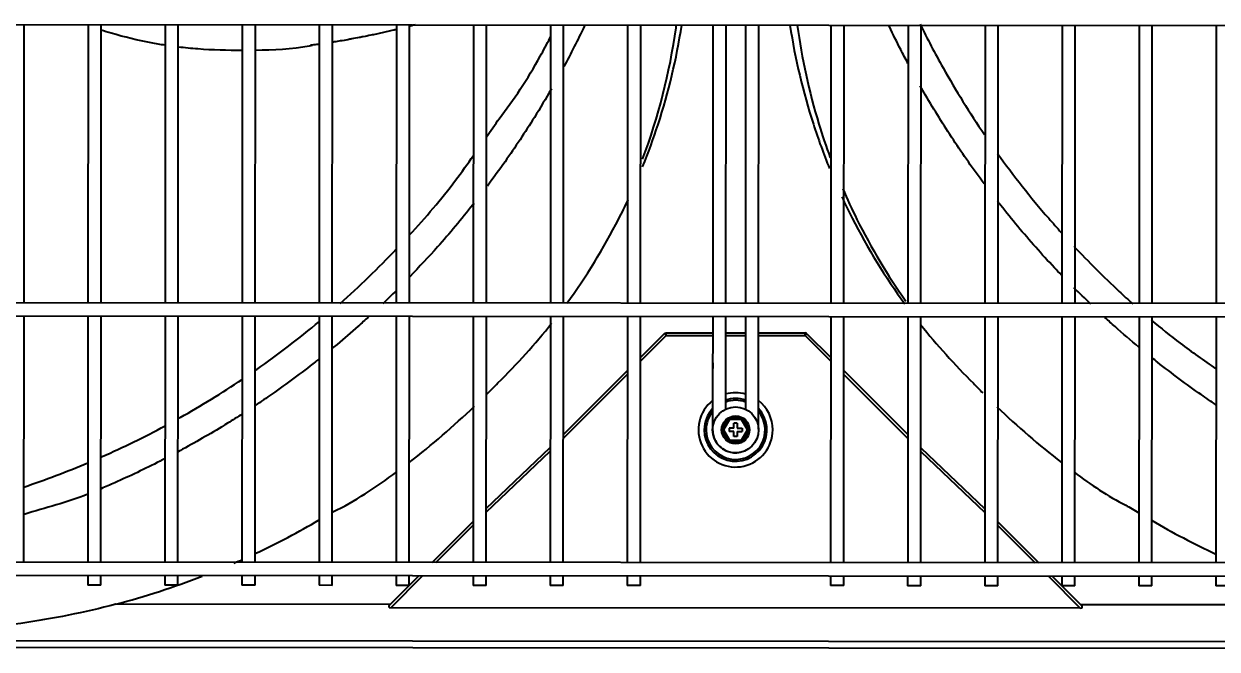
# Model space of a CAD drawing. Extents: x 58467 to 79089, y -33726 to -17391.
# Drawn here: x 72315.45 to 72351.83, y -20731.11 to -20712.05 of the extents above; entities that cross this region are included whole.
import ezdxf

# ---------------------------------------------------------------- set-up
doc = ezdxf.new("R2010")
doc.units = 0
doc.header["$LTSCALE"] = 100
doc.layers.add('+ENTE-ST-DOSEME USTU KONDDRENAJ', color=110, linetype='DOSEMEUSTUKONDENSDRENAJ_LINE', lineweight=40)
doc.linetypes.add('DOSEMEUSTUKONDENSDRENAJ_LINE', pattern='A,300,-40,["CD",Standard,S=15,R=0,X=-35,Y=-7.5],0', length=340)

# ---------------------------------------------------------------- blocks, each defined once
blk = doc.blocks.new('4. KAT')
at = {"color": 3}
for p, q in [((54065.849, -33413.136, -3.339), (54184.212, -33413.208, -3.339)), ((54103.262, -33421.637, -3.339), (54103.267, -33413.158, -3.339)), ((54105.216, -33413.159, -3.339), (54105.211, -33421.638, -3.339)), ((54105.611, -33421.638, -3.339), (54105.616, -33413.16, -3.339)), ((54107.566, -33413.161, -3.339), (54107.561, -33421.639, -3.339)), ((54107.961, -33421.64, -3.339), (54107.966, -33413.161, -3.339)), ((54109.916, -33413.162, -3.339), (54109.911, -33421.641, -3.339)), ((54110.31, -33421.641, -3.339), (54110.316, -33413.163, -3.339)), ((54112.265, -33413.164, -3.339), (54112.26, -33421.642, -3.339)), ((54112.66, -33421.643, -3.339), (54112.665, -33413.164, -3.339)), ((54114.615, -33413.165, -3.339), (54114.61, -33421.644, -3.339)), ((54115.01, -33421.644, -3.339), (54115.015, -33413.165, -3.339)), ((54116.965, -33413.167, -3.339), (54116.959, -33421.645, -3.339)), ((54117.359, -33421.645, -3.339), (54117.365, -33413.167, -3.339)), ((54119.314, -33413.168, -3.339), (54119.309, -33421.647, -3.339)), ((54119.709, -33421.647, -3.339), (54119.714, -33413.168, -3.339)), ((54121.664, -33413.169, -3.339), (54121.659, -33421.648, -3.339)), ((54122.059, -33421.648, -3.339), (54122.064, -33413.17, -3.339)), ((54124.264, -33413.172, -3.339), (54124.259, -33421.65, -3.339)), ((54124.659, -33421.65, -3.339), (54124.664, -33413.172, -3.339)), ((54125.263, -33413.172, -3.339), (54125.258, -33421.65, -3.339)), ((54125.658, -33421.65, -3.339), (54125.663, -33413.172, -3.339)), ((54127.863, -33413.173, -3.339), (54127.858, -33421.652, -3.339)), ((54128.258, -33421.652, -3.339), (54128.263, -33413.173, -3.339)), ((54130.213, -33413.175, -3.339), (54130.207, -33421.653, -3.339)), ((54130.607, -33421.653, -3.339), (54130.612, -33413.175, -3.339)), ((54132.562, -33413.176, -3.339), (54132.557, -33421.655, -3.339)), ((54132.957, -33421.655, -3.339), (54132.962, -33413.176, -3.339)), ((54134.912, -33413.177, -3.339), (54134.907, -33421.656, -3.339)), ((54135.307, -33421.656, -3.339), (54135.312, -33413.178, -3.339)), ((54137.261, -33413.179, -3.339), (54137.256, -33421.658, -3.339)), ((54137.656, -33421.658, -3.339), (54137.661, -33413.179, -3.339)), ((54139.611, -33413.18, -3.339), (54139.606, -33421.659, -3.339)), ((54184.207, -33421.687, -3.339), (54065.844, -33421.615, -3.339)), ((54065.844, -33422.015, -3.339), (54184.207, -33422.087, -3.339)), ((54103.257, -33429.542, -3.339), (54103.261, -33422.037, -3.339)), ((54105.211, -33422.038, -3.339), (54105.206, -33429.543, -3.339)), ((54105.606, -33429.543, -3.339), (54105.611, -33422.038, -3.339)), ((54107.561, -33422.039, -3.339), (54107.556, -33429.544, -3.339)), ((54107.956, -33429.545, -3.339), (54107.961, -33422.04, -3.339)), ((54109.91, -33422.041, -3.339), (54109.906, -33429.546, -3.339)), ((54110.306, -33429.546, -3.339), (54110.31, -33422.041, -3.339)), ((54112.26, -33422.042, -3.339), (54112.255, -33429.547, -3.339)), ((54112.655, -33429.548, -3.339), (54112.66, -33422.043, -3.339)), ((54114.61, -33422.044, -3.339), (54114.605, -33429.549, -3.339)), ((54115.005, -33429.549, -3.339), (54115.01, -33422.044, -3.339)), ((54116.959, -33422.045, -3.339), (54116.955, -33429.55, -3.339)), ((54117.355, -33429.55, -3.339), (54117.359, -33422.045, -3.339)), ((54119.309, -33422.047, -3.339), (54119.304, -33429.552, -3.339)), ((54119.704, -33429.552, -3.339), (54119.709, -33422.047, -3.339)), ((54121.658, -33422.048, -3.339), (54121.654, -33429.553, -3.339)), ((54122.054, -33429.553, -3.339), (54122.058, -33422.048, -3.339)), ((54124.259, -33422.05, -3.339), (54124.257, -33424.323, -3.339)), ((54124.657, -33424.324, -3.339), (54124.658, -33422.05, -3.339)), ((54125.258, -33422.05, -3.339), (54125.257, -33423.185, -3.339)), ((54125.657, -33423.185, -3.339), (54125.658, -33422.05, -3.339)), ((54127.857, -33422.052, -3.339), (54127.853, -33429.557, -3.339)), ((54128.253, -33429.557, -3.339), (54128.257, -33422.052, -3.339)), ((54130.207, -33422.053, -3.339), (54130.203, -33429.558, -3.339)), ((54130.602, -33429.558, -3.339), (54130.607, -33422.053, -3.339)), ((54132.557, -33422.055, -3.339), (54132.552, -33429.56, -3.339)), ((54132.952, -33429.56, -3.339), (54132.957, -33422.055, -3.339)), ((54134.906, -33422.056, -3.339), (54134.902, -33429.561, -3.339)), ((54135.302, -33429.561, -3.339), (54135.306, -33422.056, -3.339)), ((54137.256, -33422.057, -3.339), (54137.251, -33429.562, -3.339)), ((54137.651, -33429.563, -3.339), (54137.656, -33422.058, -3.339)), ((54139.606, -33422.059, -3.339), (54139.601, -33429.564, -3.339)), ((54122.057, -33423.415, -3.339), (54122.841, -33422.632, -3.339)), ((54122.058, -33423.302, -3.339), (54122.785, -33422.575, -3.339)), ((54122.841, -33422.632, -3.339), (54122.785, -33422.575, -3.339)), ((54122.841, -33422.552, -3.339), (54124.258, -33422.553, -3.339)), ((54122.841, -33422.632, -3.339), (54122.841, -33422.552, -3.339)), ((54122.841, -33422.632, -3.339), (54124.258, -33422.633, -3.339)), ((54124.658, -33422.553, -3.339), (54125.258, -33422.554, -3.339)), ((54124.658, -33422.633, -3.339), (54125.258, -33422.634, -3.339)), ((54125.658, -33422.554, -3.339), (54127.075, -33422.555, -3.339)), ((54125.658, -33422.634, -3.339), (54127.075, -33422.635, -3.339)), ((54127.075, -33422.635, -3.339), (54127.075, -33422.555, -3.339)), ((54127.131, -33422.578, -3.339), (54127.075, -33422.635, -3.339)), ((54127.075, -33422.635, -3.339), (54127.857, -33423.418, -3.339)), ((54127.131, -33422.578, -3.339), (54127.857, -33423.304, -3.339)), ((54125.257, -33423.185, -3.339), (54125.257, -33423.468, -3.339)), ((54125.657, -33423.468, -3.339), (54125.657, -33423.185, -3.339)), ((54124.258, -33423.467, -3.339), (54124.257, -33423.833, -3.339)), ((54124.657, -33423.833, -3.339), (54124.658, -33423.467, -3.339)), ((54125.257, -33423.468, -3.339), (54125.257, -33423.833, -3.339)), ((54125.657, -33423.834, -3.339), (54125.657, -33423.468, -3.339)), ((54125.657, -33423.468, -3.339), (54125.657, -33423.468, -3.339)), ((54119.706, -33425.763, -3.339), (54121.657, -33423.814, -3.339)), ((54119.707, -33425.65, -3.339), (54121.657, -33423.701, -3.339)), ((54125.257, -33423.833, -3.339), (54125.257, -33424.116, -3.339)), ((54125.657, -33423.834, -3.339), (54125.657, -33423.833, -3.339)), ((54125.657, -33424.116, -3.339), (54125.657, -33423.834, -3.339)), ((54128.256, -33423.705, -3.339), (54130.205, -33425.655, -3.339)), ((54128.256, -33423.818, -3.339), (54130.205, -33425.769, -3.339)), ((54124.257, -33424.115, -3.339), (54124.256, -33425.494, -3.339)), ((54124.657, -33424.876, -3.339), (54124.657, -33424.116, -3.339)), ((54125.257, -33424.116, -3.339), (54125.256, -33424.876, -3.339)), ((54125.656, -33425.491, -3.339), (54125.657, -33424.116, -3.339)), ((54124.531, -33425.508, -3.339), (54124.744, -33425.14, -3.339)), ((54124.773, -33425.191, -3.339), (54124.589, -33425.508, -3.339)), ((54124.744, -33425.14, -3.339), (54125.169, -33425.141, -3.339)), ((54124.773, -33425.191, -3.339), (54124.744, -33425.14, -3.339)), ((54125.14, -33425.191, -3.339), (54124.773, -33425.191, -3.339)), ((54125.006, -33425.309, -3.339), (54124.906, -33425.309, -3.339)), ((54124.906, -33425.459, -3.339), (54124.906, -33425.309, -3.339)), ((54125.006, -33425.309, -3.339), (54125.006, -33425.459, -3.339)), ((54125.169, -33425.141, -3.339), (54125.14, -33425.191, -3.339)), ((54125.323, -33425.509, -3.339), (54125.14, -33425.191, -3.339)), ((54125.169, -33425.141, -3.339), (54125.381, -33425.509, -3.339)), ((54124.743, -33425.876, -3.339), (54124.531, -33425.508, -3.339)), ((54124.589, -33425.508, -3.339), (54124.531, -33425.508, -3.339)), ((54124.589, -33425.508, -3.339), (54124.772, -33425.827, -3.339)), ((54124.756, -33425.459, -3.339), (54124.756, -33425.558, -3.339)), ((54124.906, -33425.459, -3.339), (54124.756, -33425.459, -3.339)), ((54124.906, -33425.559, -3.339), (54124.756, -33425.558, -3.339)), ((54124.906, -33425.709, -3.339), (54124.906, -33425.559, -3.339)), ((54125.006, -33425.709, -3.339), (54124.906, -33425.709, -3.339)), ((54125.006, -33425.459, -3.339), (54125.156, -33425.459, -3.339)), ((54125.006, -33425.559, -3.339), (54125.006, -33425.709, -3.339)), ((54125.006, -33425.559, -3.339), (54125.156, -33425.559, -3.339)), ((54125.14, -33425.827, -3.339), (54125.323, -33425.509, -3.339)), ((54125.156, -33425.459, -3.339), (54125.156, -33425.559, -3.339)), ((54125.381, -33425.509, -3.339), (54125.168, -33425.877, -3.339)), ((54125.381, -33425.509, -3.339), (54125.323, -33425.509, -3.339)), ((54117.356, -33427.904, -3.339), (54119.306, -33426.049, -3.339)), ((54124.772, -33425.827, -3.339), (54124.743, -33425.876, -3.339)), ((54125.168, -33425.877, -3.339), (54124.743, -33425.876, -3.339)), ((54124.772, -33425.827, -3.339), (54125.14, -33425.827, -3.339)), ((54125.168, -33425.877, -3.339), (54125.14, -33425.827, -3.339)), ((54130.605, -33426.056, -3.339), (54132.553, -33427.912, -3.339)), ((54117.356, -33428.017, -3.339), (54119.306, -33426.163, -3.339)), ((54130.605, -33426.169, -3.339), (54132.553, -33428.026, -3.339)), ((54115.708, -33429.55, -3.339), (54116.956, -33428.303, -3.339)), ((54132.953, -33428.313, -3.339), (54134.2, -33429.561, -3.339)), ((54115.821, -33429.55, -3.339), (54116.955, -33428.417, -3.339)), ((54132.953, -33428.426, -3.339), (54134.086, -33429.561, -3.339)), ((54177.703, -33429.587, -3.339), (54072.248, -33429.523, -3.339)), ((54072.247, -33429.923, -3.339), (54177.703, -33429.987, -3.339)), ((54105.206, -33429.943, -3.339), (54105.206, -33430.243, -3.339)), ((54105.606, -33430.243, -3.339), (54105.606, -33429.943, -3.339)), ((54107.556, -33429.944, -3.339), (54107.556, -33430.245, -3.339)), ((54107.956, -33430.245, -3.339), (54107.956, -33429.945, -3.339)), ((54109.905, -33429.946, -3.339), (54109.905, -33430.246, -3.339)), ((54110.305, -33430.246, -3.339), (54110.305, -33429.946, -3.339)), ((54112.255, -33429.947, -3.339), (54112.255, -33430.247, -3.339)), ((54112.655, -33430.248, -3.339), (54112.655, -33429.948, -3.339)), ((54114.407, -33430.849, -3.339), (54115.308, -33429.949, -3.339)), ((54114.44, -33430.929, -3.339), (54115.421, -33429.949, -3.339)), ((54114.605, -33429.949, -3.339), (54114.605, -33430.249, -3.339)), ((54115.005, -33430.249, -3.339), (54115.005, -33429.949, -3.339)), ((54116.954, -33429.95, -3.339), (54116.954, -33430.25, -3.339)), ((54117.354, -33430.251, -3.339), (54117.354, -33429.95, -3.339)), ((54119.304, -33429.952, -3.339), (54119.304, -33430.252, -3.339)), ((54119.704, -33430.252, -3.339), (54119.704, -33429.952, -3.339)), ((54121.654, -33429.953, -3.339), (54121.653, -33430.253, -3.339)), ((54122.053, -33430.253, -3.339), (54122.054, -33429.953, -3.339)), ((54127.853, -33429.957, -3.339), (54127.852, -33430.257, -3.339)), ((54128.252, -33430.257, -3.339), (54128.253, -33429.957, -3.339)), ((54130.202, -33429.958, -3.339), (54130.202, -33430.258, -3.339)), ((54130.602, -33430.259, -3.339), (54130.602, -33429.958, -3.339)), ((54132.552, -33429.96, -3.339), (54132.552, -33430.26, -3.339)), ((54132.952, -33430.26, -3.339), (54132.952, -33429.96, -3.339)), ((54134.486, -33429.961, -3.339), (54135.465, -33430.941, -3.339)), ((54134.599, -33429.961, -3.339), (54135.499, -33430.862, -3.339)), ((54134.902, -33429.961, -3.339), (54134.901, -33430.261, -3.339)), ((54135.301, -33430.262, -3.339), (54135.302, -33429.961, -3.339)), ((54137.251, -33429.962, -3.339), (54137.251, -33430.263, -3.339)), ((54137.651, -33430.263, -3.339), (54137.651, -33429.963, -3.339)), ((54139.601, -33429.964, -3.339), (54139.601, -33430.264, -3.339)), ((54105.606, -33430.243, -3.339), (54105.206, -33430.243, -3.339)), ((54107.956, -33430.245, -3.339), (54107.556, -33430.245, -3.339)), ((54110.305, -33430.246, -3.339), (54109.905, -33430.246, -3.339)), ((54112.655, -33430.248, -3.339), (54112.255, -33430.247, -3.339)), ((54115.005, -33430.249, -3.339), (54114.605, -33430.249, -3.339)), ((54117.354, -33430.251, -3.339), (54116.954, -33430.25, -3.339)), ((54119.704, -33430.252, -3.339), (54119.304, -33430.252, -3.339)), ((54122.053, -33430.253, -3.339), (54121.653, -33430.253, -3.339)), ((54128.252, -33430.257, -3.339), (54127.852, -33430.257, -3.339)), ((54130.602, -33430.259, -3.339), (54130.202, -33430.258, -3.339)), ((54132.952, -33430.26, -3.339), (54132.552, -33430.26, -3.339)), ((54135.301, -33430.262, -3.339), (54134.901, -33430.261, -3.339)), ((54137.651, -33430.263, -3.339), (54137.251, -33430.263, -3.339)), ((54140.001, -33430.264, -3.339), (54139.601, -33430.264, -3.339)), ((54114.427, -33430.829, -3.339), (54106.057, -33430.824, -3.339)), ((54143.849, -33430.847, -3.339), (54135.479, -33430.842, -3.339)), ((54135.465, -33430.941, -3.339), (54114.44, -33430.929, -3.339)), ((54072.526, -33431.915, -3.339), (54177.379, -33431.979, -3.339)), ((54177.531, -33432.191, -3.339), (54072.373, -33432.127, -3.339))]:
    blk.add_line(p, q, dxfattribs=at)
for radius in [0.7, 0.425, 0.425]:
    blk.add_circle((54124.956, -33425.509, -3.339), radius, dxfattribs=at)
at = {"color": 3, "extrusion": (0, 0, -1)}
blk.add_arc((-54122.841, -33422.632, 3.339), 0.08, 45.0349, 90.0349, dxfattribs=at)
at = {"color": 3}
for centre, radius, start, end in [((54127.075, -33422.635, -3.339), 0.08, 44.9651, 89.9651), ((54124.956, -33425.509, -3.339), 1.133, 128.1082, 359.9651), ((54124.956, -33425.509, -3.339), 1.133, 74.6258, 105.3045), ((54124.956, -33425.509, -3.339), 0.956, 71.7007, 108.2294), ((54124.956, -33425.509, -3.339), 0.9, 70.5083, 109.422), ((54124.956, -33425.509, -3.339), 1.133, 359.9651, 51.8277), ((54124.956, -33425.509, -3.339), 0.956, 136.9846, 179.9651), ((54124.956, -33425.509, -3.339), 0.956, 179.9651, 42.9456), ((54124.956, -33425.509, -3.339), 0.9, 141.0063, 179.9651), ((54124.956, -33425.509, -3.339), 0.9, 179.9651, 38.9295)]:
    blk.add_arc(centre, radius, start, end, dxfattribs=at)
for centre, major_axis, start_param, end_param in [((54114.52, -33430.849, -3.339), (-0.137, -0.056), -0.785398, 0.785398), ((54135.385, -33430.861, -3.339), (-0.137, 0.057), 2.356194, 3.926991)]:
    blk.add_ellipse(centre, major_axis=major_axis, ratio=0.414214, start_param=start_param, end_param=end_param, dxfattribs=at)
for points, knots in [([(54107.564, -33413.787, -3.339), (54107.421, -33413.766, -3.339), (54106.868, -33413.671, -3.339), (54106.216, -33413.516, -3.339), (54105.715, -33413.359, -3.339), (54105.613, -33413.325, -3.339)], [0, 0, 0, 0, 0.217085, 0.84018, 1, 1, 1, 1]), ([(54114.618, -33413.308, -3.339), (54114.586, -33413.315, -3.339), (54114.497, -33413.336, -3.339), (54114.35, -33413.371, -3.339), (54114.177, -33413.41, -3.339), (54114.004, -33413.447, -3.339), (54113.812, -33413.488, -3.339), (54113.639, -33413.523, -3.339), (54113.445, -33413.561, -3.339), (54113.29, -33413.59, -3.339), (54113.095, -33413.625, -3.339), (54112.92, -33413.655, -3.339), (54112.763, -33413.681, -3.339), (54112.684, -33413.693, -3.339), (54112.665, -33413.696, -3.339)], [0, 0, 0, 0, 0.04892, 0.138223, 0.227526, 0.316829, 0.406131, 0.525202, 0.584737, 0.703807, 0.763342, 0.882413, 0.971716, 1, 1, 1, 1]), ([(54120.356, -33413.184, -3.339), (54120.351, -33413.194, -3.339), (54120.148, -33413.617, -3.339), (54119.935, -33414.036, -3.339), (54119.718, -33414.44, -3.339)], [0, 0, 0, 0, 0.023633, 1, 1, 1, 1]), ([(54122.122, -33417.26, -3.339), (54122.607, -33415.968, -3.339), (54122.946, -33414.631, -3.339), (54123.143, -33413.226, -3.339), (54123.147, -33413.2, -3.339), (54123.15, -33413.174, -3.339)], [0, 0, 0, 0, 0.981495, 0.981495, 1, 1, 1, 1]), ([(54122.123, -33417.492, -3.339), (54122.295, -33417.066, -3.339), (54122.452, -33416.635, -3.339), (54122.913, -33415.217, -3.339), (54123.153, -33414.209, -3.339), (54123.313, -33413.177, -3.339)], [0, 0, 0, 0, 0.306385, 0.306385, 1, 1, 1, 1]), ([(54126.613, -33413.176, -3.339), (54126.771, -33414.203, -3.339), (54127.011, -33415.215, -3.339), (54127.474, -33416.65, -3.339), (54127.638, -33417.101, -3.339), (54127.819, -33417.546, -3.339)], [0, 0, 0, 0, 0.681342, 0.681342, 1, 1, 1, 1]), ([(54126.835, -33413.174, -3.339), (54126.973, -33414.193, -3.339), (54127.192, -33415.199, -3.339), (54127.601, -33416.534, -3.339), (54127.717, -33416.877, -3.339), (54127.843, -33417.218, -3.339)], [0, 0, 0, 0, 0.742253, 0.742253, 1, 1, 1, 1]), ([(54130.21, -33414.34, -3.339), (54130.136, -33414.201, -3.339), (54129.942, -33413.829, -3.339), (54129.752, -33413.444, -3.339), (54129.635, -33413.199, -3.339), (54129.63, -33413.19, -3.339)], [0, 0, 0, 0, 0.36828, 0.975008, 1, 1, 1, 1]), ([(54130.58, -33413.142, -3.339), (54130.8, -33413.589, -3.339), (54131.397, -33414.724, -3.339), (54132.089, -33415.842, -3.339), (54132.544, -33416.512, -3.339)], [0, 0, 0, 0, 0.392123, 1, 1, 1, 1]), ([(54112.268, -33413.754, -3.339), (54112.238, -33413.759, -3.339), (54112.148, -33413.771, -3.339), (54112.057, -33413.782, -3.339), (54111.997, -33413.79, -3.339)], [0, 0, 0, 0, 0.329472, 1, 1, 1, 1]), ([(54117.36, -33416.581, -3.339), (54117.489, -33416.396, -3.339), (54117.828, -33415.913, -3.339), (54118.421, -33415.122, -3.339), (54118.919, -33414.288, -3.339), (54119.206, -33413.743, -3.339), (54119.308, -33413.545, -3.339), (54119.314, -33413.532, -3.339)], [0, 0, 0, 0, 0.188637, 0.492926, 0.817568, 0.9884, 1, 1, 1, 1]), ([(54109.915, -33413.945, -3.339), (54109.464, -33413.945, -3.339), (54108.814, -33413.931, -3.339), (54108.163, -33413.867, -3.339), (54107.964, -33413.843, -3.339)], [0, 0, 0, 0, 0.693143, 1, 1, 1, 1]), ([(54112.049, -33413.796, -3.339), (54112.019, -33413.802, -3.339), (54111.452, -33413.912, -3.339), (54110.869, -33413.936, -3.339), (54110.316, -33413.943, -3.339)], [0, 0, 0, 0, 0.052096, 1, 1, 1, 1]), ([(54119.339, -33415.12, -3.339), (54119.171, -33415.412, -3.339), (54118.721, -33416.164, -3.339), (54118.069, -33417.15, -3.339), (54117.572, -33417.834, -3.339), (54117.389, -33418.078, -3.339)], [0, 0, 0, 0, 0.284794, 0.741705, 1, 1, 1, 1]), ([(54132.532, -33418.008, -3.339), (54132.369, -33417.789, -3.339), (54132.051, -33417.349, -3.339), (54131.594, -33416.677, -3.339), (54131.159, -33415.998, -3.339), (54130.828, -33415.446, -3.339), (54130.641, -33415.121, -3.339), (54130.588, -33415.027, -3.339)], [0, 0, 0, 0, 0.229373, 0.457693, 0.68426, 0.909075, 1, 1, 1, 1]), ([(54115.018, -33419.569, -3.339), (54115.506, -33419.038, -3.339), (54116.179, -33418.252, -3.339), (54116.786, -33417.403, -3.339), (54116.965, -33417.148, -3.339)], [0, 0, 0, 0, 0.70386, 1, 1, 1, 1]), ([(54132.944, -33417.085, -3.339), (54133.427, -33417.758, -3.339), (54134.063, -33418.568, -3.339), (54134.755, -33419.351, -3.339), (54134.884, -33419.494, -3.339)], [0, 0, 0, 0, 0.816114, 1, 1, 1, 1]), ([(54119.812, -33421.649, -3.339), (54120.403, -33420.839, -3.339), (54120.93, -33419.984, -3.339), (54121.494, -33418.888, -3.339), (54121.59, -33418.693, -3.339), (54121.683, -33418.496, -3.339)], [0, 0, 0, 0, 0.823029, 0.823029, 1, 1, 1, 1]), ([(54128.193, -33418.406, -3.339), (54128.296, -33418.627, -3.339), (54128.402, -33418.845, -3.339), (54128.977, -33419.97, -3.339), (54129.518, -33420.849, -3.339), (54130.118, -33421.672, -3.339)], [0, 0, 0, 0, 0.192969, 0.192969, 1, 1, 1, 1]), ([(54128.221, -33418.16, -3.339), (54128.358, -33418.476, -3.339), (54128.503, -33418.789, -3.339), (54129.091, -33419.965, -3.339), (54129.589, -33420.795, -3.339), (54130.151, -33421.587, -3.339)], [0, 0, 0, 0, 0.260427, 0.260427, 1, 1, 1, 1]), ([(54116.979, -33418.611, -3.339), (54116.967, -33418.625, -3.339), (54116.611, -33419.078, -3.339), (54115.977, -33419.838, -3.339), (54115.308, -33420.543, -3.339), (54115.021, -33420.842, -3.339)], [0, 0, 0, 0, 0.019072, 0.581193, 1, 1, 1, 1]), ([(54134.892, -33420.793, -3.339), (54134.82, -33420.718, -3.339), (54134.553, -33420.44, -3.339), (54134.106, -33419.949, -3.339), (54133.558, -33419.314, -3.339), (54133.174, -33418.842, -3.339), (54132.971, -33418.583, -3.339), (54132.939, -33418.542, -3.339)], [0, 0, 0, 0, 0.10453, 0.387673, 0.668723, 0.947676, 1, 1, 1, 1]), ([(54135.272, -33419.915, -3.339), (54135.713, -33420.383, -3.339), (54136.305, -33420.973, -3.339), (54136.928, -33421.545, -3.339), (54137.068, -33421.672, -3.339)], [0, 0, 0, 0, 0.777017, 1, 1, 1, 1]), ([(54113.761, -33422.07, -3.339), (54113.658, -33422.164, -3.339), (54113.342, -33422.446, -3.339), (54112.975, -33422.763, -3.339), (54112.709, -33422.983, -3.339), (54112.661, -33423.022, -3.339)], [0, 0, 0, 0, 0.288093, 0.872679, 1, 1, 1, 1]), ([(54137.25, -33422.987, -3.339), (54137.005, -33422.784, -3.339), (54136.657, -33422.485, -3.339), (54136.319, -33422.176, -3.339), (54136.216, -33422.081, -3.339)], [0, 0, 0, 0, 0.695118, 1, 1, 1, 1]), ([(54110.31, -33423.7, -3.339), (54110.326, -33423.689, -3.339), (54110.99, -33423.225, -3.339), (54111.644, -33422.726, -3.339), (54112.267, -33422.205, -3.339)], [0, 0, 0, 0, 0.02383, 1, 1, 1, 1]), ([(54137.631, -33422.164, -3.339), (54137.918, -33422.407, -3.339), (54138.554, -33422.919, -3.339), (54139.23, -33423.391, -3.339), (54139.597, -33423.646, -3.339)], [0, 0, 0, 0, 0.462065, 1, 1, 1, 1]), ([(54112.27, -33423.339, -3.339), (54112.23, -33423.371, -3.339), (54111.972, -33423.574, -3.339), (54111.493, -33423.94, -3.339), (54110.878, -33424.383, -3.339), (54110.481, -33424.653, -3.339), (54110.309, -33424.767, -3.339)], [0, 0, 0, 0, 0.062992, 0.40604, 0.74536, 1, 1, 1, 1]), ([(54139.602, -33424.745, -3.339), (54139.451, -33424.643, -3.339), (54138.846, -33424.228, -3.339), (54138.196, -33423.745, -3.339), (54137.705, -33423.356, -3.339), (54137.646, -33423.309, -3.339)], [0, 0, 0, 0, 0.224879, 0.906883, 1, 1, 1, 1]), ([(54107.959, -33425.169, -3.339), (54107.981, -33425.157, -3.339), (54108.639, -33424.788, -3.339), (54109.292, -33424.387, -3.339), (54109.914, -33423.97, -3.339)], [0, 0, 0, 0, 0.033617, 1, 1, 1, 1]), ([(54109.919, -33425.023, -3.339), (54109.769, -33425.119, -3.339), (54109.393, -33425.356, -3.339), (54108.787, -33425.718, -3.339), (54108.282, -33426.002, -3.339), (54108.005, -33426.151, -3.339), (54107.96, -33426.176, -3.339)], [0, 0, 0, 0, 0.235493, 0.585637, 0.931817, 1, 1, 1, 1]), ([(54105.609, -33426.34, -3.339), (54105.62, -33426.335, -3.339), (54106.274, -33426.047, -3.339), (54106.926, -33425.729, -3.339), (54107.562, -33425.387, -3.339)], [0, 0, 0, 0, 0.017477, 1, 1, 1, 1]), ([(54124.256, -33425.508, -3.339), (54124.257, -33425.57, -3.339), (54124.271, -33425.682, -3.339), (54124.347, -33425.877, -3.339), (54124.489, -33426.049, -3.339), (54124.677, -33426.159, -3.339), (54124.861, -33426.21, -3.339), (54125.02, -33426.211, -3.339), (54125.12, -33426.182, -3.339), (54125.157, -33426.167, -3.339)], [0, 0, 0, 0, 0.137285, 0.262147, 0.473488, 0.63553, 0.754235, 0.906368, 1, 1, 1, 1]), ([(54107.565, -33426.384, -3.339), (54107.513, -33426.411, -3.339), (54107.232, -33426.555, -3.339), (54106.721, -33426.806, -3.339), (54106.122, -33427.083, -3.339), (54105.751, -33427.244, -3.339), (54105.613, -33427.303, -3.339)], [0, 0, 0, 0, 0.082272, 0.438667, 0.790874, 1, 1, 1, 1]), ([(54135.279, -33426.799, -3.339), (54135.788, -33427.179, -3.339), (54136.312, -33427.54, -3.339), (54136.981, -33427.87, -3.339), (54137.113, -33427.952, -3.339), (54137.246, -33428.033, -3.339)], [0, 0, 0, 0, 0.803702, 0.803702, 1, 1, 1, 1]), ([(54106.057, -33430.824, -3.339), (54105.101, -33431.076, -3.339), (54104.135, -33431.269, -3.339), (54102.675, -33431.475, -3.339), (54102.185, -33431.529, -3.339), (54101.203, -33431.608, -3.339), (54100.709, -33431.63, -3.339), (54099.718, -33431.655, -3.339), (54099.222, -33431.66, -3.339), (54098.229, -33431.676, -3.339), (54097.733, -33431.683, -3.339), (54096.244, -33431.701, -3.339), (54095.251, -33431.71, -3.339), (54094.257, -33431.716, -3.339)], [0, 0, 0, 0, 0.25, 0.25, 0.375, 0.375, 0.5, 0.5, 0.625, 0.625, 0.75, 0.75, 1, 1, 1, 1])]:
    blk.add_open_spline(points, degree=3, knots=knots, dxfattribs=at)
for points in [[(54115.182, -33413.167, -3.339), (54115.116, -33413.184, -3.339), (54115.051, -33413.201, -3.339), (54114.984, -33413.218, -3.339)], [(54112.898, -33421.66, -3.339), (54113.487, -33421.136, -3.339), (54114.06, -33420.58, -3.339), (54114.618, -33419.996, -3.339)], [(54114.614, -33421.258, -3.339), (54114.475, -33421.394, -3.339), (54114.337, -33421.529, -3.339), (54114.197, -33421.663, -3.339)], [(54135.782, -33421.673, -3.339), (54135.61, -33421.509, -3.339), (54135.44, -33421.344, -3.339), (54135.269, -33421.178, -3.339)], [(54117.709, -33424.08, -3.339), (54118.297, -33423.503, -3.339), (54118.843, -33422.896, -3.339), (54119.348, -33422.259, -3.339)], [(54130.597, -33422.301, -3.339), (54131.094, -33422.927, -3.339), (54131.63, -33423.523, -3.339), (54132.205, -33424.089, -3.339)], [(54117.378, -33424.416, -3.339), (54117.489, -33424.305, -3.339), (54117.599, -33424.193, -3.339), (54117.709, -33424.08, -3.339)], [(54132.205, -33424.089, -3.339), (54132.3, -33424.187, -3.339), (54132.396, -33424.285, -3.339), (54132.493, -33424.383, -3.339)], [(54115.009, -33426.501, -3.339), (54115.698, -33425.967, -3.339), (54116.359, -33425.397, -3.339), (54116.993, -33424.792, -3.339)], [(54132.926, -33424.807, -3.339), (54133.551, -33425.405, -3.339), (54134.206, -33425.971, -3.339), (54134.888, -33426.501, -3.339)], [(54103.259, -33427.253, -3.339), (54103.909, -33427.033, -3.339), (54104.56, -33426.787, -3.339), (54105.209, -33426.513, -3.339)], [(54112.675, -33428.011, -3.339), (54113.348, -33427.696, -3.339), (54113.998, -33427.258, -3.339), (54114.625, -33426.792, -3.339)], [(54105.21, -33427.47, -3.339), (54104.571, -33427.731, -3.339), (54103.922, -33427.875, -3.339), (54103.265, -33428.09, -3.339)], [(54110.328, -33429.27, -3.339), (54110.985, -33428.961, -3.339), (54111.631, -33428.623, -3.339), (54112.261, -33428.256, -3.339)], [(54137.637, -33428.266, -3.339), (54138.277, -33428.64, -3.339), (54138.931, -33428.984, -3.339), (54139.6, -33429.299, -3.339)], [(54109.658, -33429.574, -3.339), (54109.746, -33429.535, -3.339), (54109.835, -33429.496, -3.339), (54109.923, -33429.457, -3.339)], [(54106.057, -33430.824, -3.339), (54106.954, -33430.587, -3.339), (54107.832, -33430.302, -3.339), (54108.691, -33429.971, -3.339)]]:
    blk.add_open_spline(points, degree=3, dxfattribs=at)

msp = doc.modelspace()

# ---------------------------------------------------------------- block references
at = {"layer": '+ENTE-ST-DOSEME USTU KONDDRENAJ', "color": 3, "linetype": 'Continuous'}
msp.add_blockref('4. KAT', (18212.194, 12701.082), dxfattribs=at)

doc.saveas('drawing.dxf')
